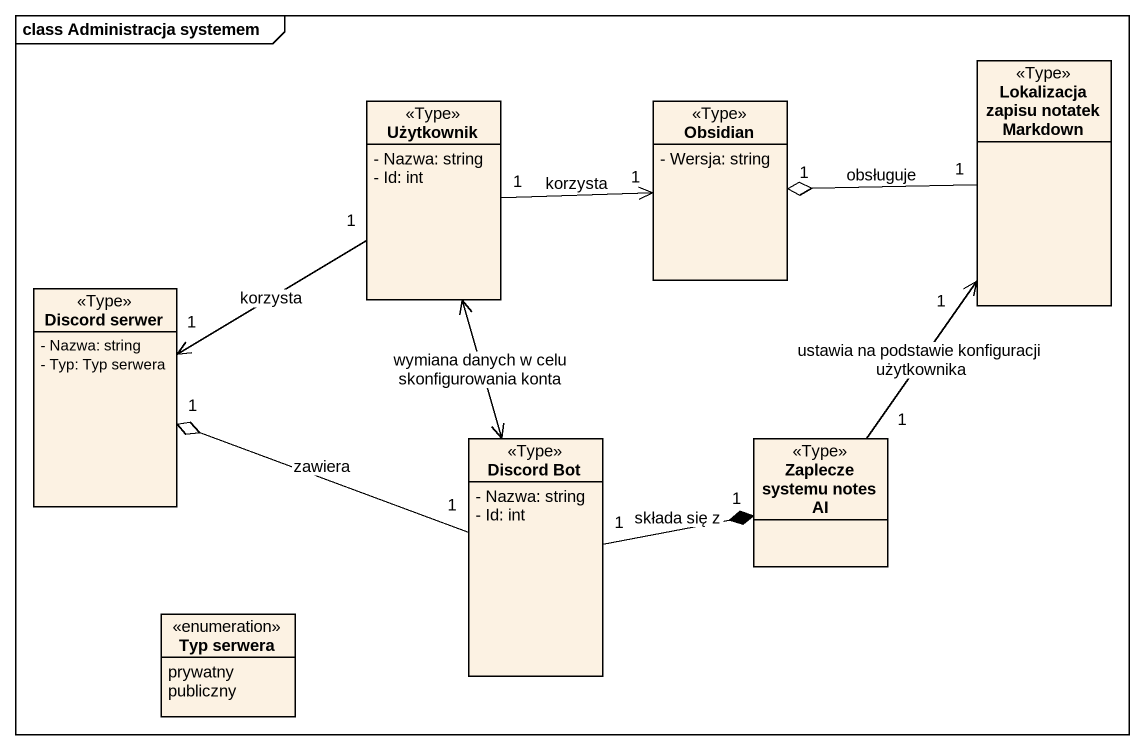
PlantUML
@startuml
mainframe class Administracja systemem
hide circle
hide empty members
skinparam classAttributeIconSize 0
class Użytkownik <<Type>> {
  - Nazwa: string
  - Id: int
}
class Obsidian <<Type>> {
  - Wersja: string
}
class "Lokalizacja zapisu notatek Markdown" as Lokalizacja_zapisu_notatek <<Type>>
class "Discord serwer" as Discord_serwer <<Type>> {
  - Nazwa: string
  - Typ: Typ serwera
}
class "Discord Bot" as Discord_Bot <<Type>> {
  - Nazwa: string
  - Id: int
}
class "Zaplecze systemu notes AI" as Zaplecze_systemu_notes_AI <<Type>>
enum "Typ serwera" as Typ_serwera {
  prywatny
  publiczny
}
Użytkownik "1" -right-> "1" Obsidian : korzysta
Użytkownik "1" --> "1" Discord_serwer : korzysta
Użytkownik <--> Discord_Bot : wymiana danych w celu skonfigurowania konta
Lokalizacja_zapisu_notatek "1" -left-o "1" Obsidian : obsługuje
Discord_Bot "1" -left-o "1" Discord_serwer : zawiera
Discord_Bot "1" -right-* "1" Zaplecze_systemu_notes_AI : składa się z
Zaplecze_systemu_notes_AI "1" -up-> "1" Lokalizacja_zapisu_notatek : ustawia na podstawie konfiguracji użytkownika
@enduml
